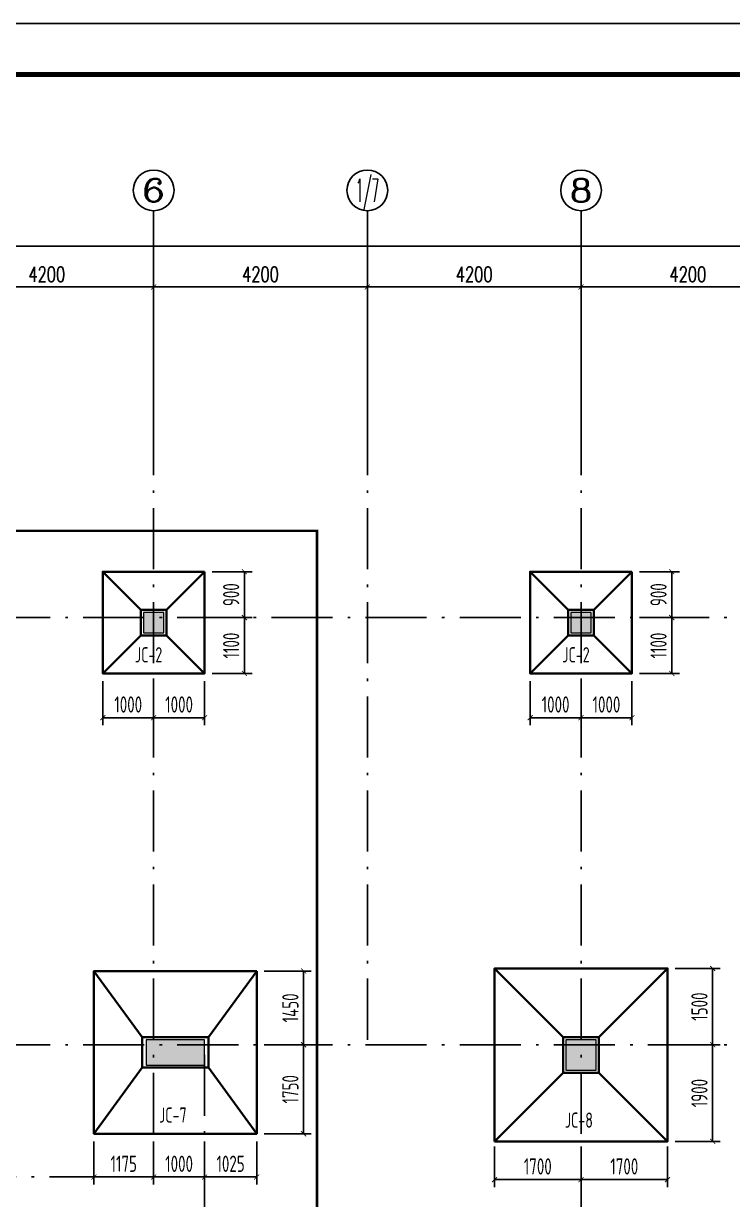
# Model space of a CAD drawing. Extents: x 169490 to 7584583, y -2399407 to 1374371.
# Drawn here: x 1433522 to 1447456, y 832069 to 855191 of the extents above; entities that cross this region are included whole.
import ezdxf
from ezdxf.enums import TextEntityAlignment as Align

# ---------------------------------------------------------------- set-up
doc = ezdxf.new("R2010")
doc.units = 0
doc.header["$LTSCALE"] = 100
doc.linetypes.add('D3轴线点划线', pattern=[18.5, 12, -3, 0.5, -3])
doc.linetypes.add('HIDDEN', pattern=[0.375, 0.25, -0.125])
doc.layers.get('0').update_dxf_attribs({"linetype": 'CONTINUOUS'})
doc.layers.get('DEFPOINTS').update_dxf_attribs({"linetype": 'CONTINUOUS'})
for name, color, linetype in [('0P-标字', 7, 'CONTINUOUS'), ('AXIS', 3, 'CONTINUOUS'), ('AXIS_TEXT', 4, 'CONTINUOUS'), ('C-AXIS(轴号)', 3, 'CONTINUOUS'), ('C-AXIS-T(字)', 7, 'CONTINUOUS'), ('C-DOTE', 8, 'D3轴线点划线'), ('PUB_DIM', 3, 'CONTINUOUS'), ('S-COLU-HATCH', 251, 'CONTINUOUS'), ('S-SLAB-DIM', 92, 'CONTINUOUS'), ('图框', 140, 'CONTINUOUS')]:
    doc.layers.add(name, color=color, linetype=linetype)
for name, color, linetype, lineweight in [('S-COLU-LINE1', 6, 'CONTINUOUS', 18), ('独基', 110, 'CONTINUOUS', 35), ('砼柱', 2, 'CONTINUOUS', 35)]:
    doc.layers.add(name, color=color, linetype=linetype, lineweight=lineweight)
doc.styles.add('_TCH_AXIS', font='COMPLEX', dxfattribs={"bigfont": 'GBCBIG'})
doc.styles.add('_TCH_DIM_T3', font='SIMPLEX.shx', dxfattribs={"width": 0.705882, "bigfont": 'GBCBIG.shx'})
doc.styles.add('COMPLEX', font='COMPLEX')
doc.styles.add('TSSD_Dimension', font='Tssdeng.shx', dxfattribs={"width": 0.7, "bigfont": 'tssdchn.shx'})
doc.styles.add('X', font='tssdeng.shx', dxfattribs={"width": 0.7, "bigfont": 'hztxt.shx'})
doc.dimstyles.new('_TCH_ARCH&&100', dxfattribs={"dimtxt": 297.5, "dimasz": 100, "dimexe": 250, "dimexo": 300, "dimgap": 100, "dimtad": 1, "dimdec": 0, "dimzin": 0, "dimdsep": 46, "dimtxsty": '_TCH_DIM_T3', "dimblk": 'ARCHTICK', "dimcen": 0.09, "dimclrt": 7, "dimazin": 2, "dimtfac": 1, "dimtdec": 0, "dimtix": 1, "dimtmove": 2, "dimatfit": 3, "dimfxl": 1, "dimtolj": 1, "dimtzin": 0, "dimarcsym": 0})
doc.dimstyles.new('TSSD_100_100$0', dxfattribs={"dimtxt": 320, "dimasz": 100, "dimexe": 150, "dimexo": 150, "dimgap": 100, "dimtad": 1, "dimdec": 0, "dimzin": 0, "dimdsep": 46, "dimtxsty": 'TSSD_Dimension', "dimblk": 'ARCHTICK', "dimcen": 0, "dimclrt": 7, "dimadec": 1, "dimazin": 0, "dimtfac": 1, "dimtdec": 0, "dimtix": 1, "dimtmove": 2, "dimatfit": 3, "dimldrblk": '_TSDBK', "dimfxl": 1, "dimtolj": 1, "dimtzin": 0, "dimarcsym": 0})

# ---------------------------------------------------------------- blocks, each defined once
blk = doc.blocks.new('_ARCHTICK')
at = {"const_width": 0.15}
blk.add_lwpolyline([(-0.5, -0.5), (0.5, 0.5)], dxfattribs=at)
blk = doc.blocks.new('*D423')
at = {"layer": 'AXIS', "color": 0, "lineweight": -2, "transparency": 16777216}
for p, q in [((1398280, 847811), (1398280, 851061)), ((1453280, 847811), (1453280, 851061)), ((1398280, 850811), (1453280, 850811))]:
    blk.add_line(p, q, dxfattribs=at)
at = {"layer": 'DEFPOINTS', "color": 0, "transparency": 16777216}
for p in [(1453280, 850811), (1398280, 847511), (1453280, 847511)]:
    blk.add_point(p, dxfattribs=at)
at = {"layer": 'AXIS', "color": 0, "lineweight": -2, "transparency": 16777216, "xscale": 100, "yscale": 100, "zscale": 100, "rotation": 180}
blk.add_blockref('_ARCHTICK', (1398280, 850811), dxfattribs=at)
at = {"layer": 'AXIS', "color": 0, "lineweight": -2, "transparency": 16777216, "xscale": 100, "yscale": 100, "zscale": 100}
blk.add_blockref('_ARCHTICK', (1453280, 850811), dxfattribs=at)
at = {"layer": 'AXIS', "color": 7, "transparency": 16777216, "insert": (1425780, 851060), "char_height": 297.5, "attachment_point": 5, "style": '_TCH_DIM_T3'}
blk.add_mtext('\\A1;55000', dxfattribs=at)
blk = doc.blocks.new('*D426')
at = {"layer": 'AXIS', "color": 0, "lineweight": -2, "transparency": 16777216}
for p, q in [((1444480, 847811), (1444480, 850261)), ((1448680, 847811), (1448680, 850261)), ((1444480, 850011), (1448680, 850011))]:
    blk.add_line(p, q, dxfattribs=at)
at = {"layer": 'DEFPOINTS', "color": 0, "transparency": 16777216}
for p in [(1448680, 850011), (1444480, 847511), (1448680, 847511)]:
    blk.add_point(p, dxfattribs=at)
at = {"layer": 'AXIS', "color": 0, "lineweight": -2, "transparency": 16777216, "xscale": 100, "yscale": 100, "zscale": 100, "rotation": 180}
blk.add_blockref('_ARCHTICK', (1444480, 850011), dxfattribs=at)
at = {"layer": 'AXIS', "color": 0, "lineweight": -2, "transparency": 16777216, "xscale": 100, "yscale": 100, "zscale": 100}
blk.add_blockref('_ARCHTICK', (1448680, 850011), dxfattribs=at)
at = {"layer": 'AXIS', "color": 7, "transparency": 16777216, "insert": (1446580, 850260), "char_height": 297.5, "attachment_point": 5, "style": '_TCH_DIM_T3'}
blk.add_mtext('\\A1;4200', dxfattribs=at)
blk = doc.blocks.new('*D427')
at = {"layer": 'AXIS', "color": 0, "lineweight": -2, "transparency": 16777216}
for p, q in [((1440280, 847811), (1440280, 850261)), ((1444480, 847811), (1444480, 850261)), ((1440280, 850011), (1444480, 850011))]:
    blk.add_line(p, q, dxfattribs=at)
at = {"layer": 'DEFPOINTS', "color": 0, "transparency": 16777216}
for p in [(1444480, 850011), (1440280, 847511), (1444480, 847511)]:
    blk.add_point(p, dxfattribs=at)
at = {"layer": 'AXIS', "color": 0, "lineweight": -2, "transparency": 16777216, "xscale": 100, "yscale": 100, "zscale": 100, "rotation": 180}
blk.add_blockref('_ARCHTICK', (1440280, 850011), dxfattribs=at)
at = {"layer": 'AXIS', "color": 0, "lineweight": -2, "transparency": 16777216, "xscale": 100, "yscale": 100, "zscale": 100}
blk.add_blockref('_ARCHTICK', (1444480, 850011), dxfattribs=at)
at = {"layer": 'AXIS', "color": 7, "transparency": 16777216, "insert": (1442380, 850260), "char_height": 297.5, "attachment_point": 5, "style": '_TCH_DIM_T3'}
blk.add_mtext('\\A1;4200', dxfattribs=at)
blk = doc.blocks.new('*D428')
at = {"layer": 'AXIS', "color": 0, "lineweight": -2, "transparency": 16777216}
for p, q in [((1436080, 847811), (1436080, 850261)), ((1440280, 847811), (1440280, 850261)), ((1436080, 850011), (1440280, 850011))]:
    blk.add_line(p, q, dxfattribs=at)
at = {"layer": 'DEFPOINTS', "color": 0, "transparency": 16777216}
for p in [(1440280, 850011), (1436080, 847511), (1440280, 847511)]:
    blk.add_point(p, dxfattribs=at)
at = {"layer": 'AXIS', "color": 0, "lineweight": -2, "transparency": 16777216, "xscale": 100, "yscale": 100, "zscale": 100, "rotation": 180}
blk.add_blockref('_ARCHTICK', (1436080, 850011), dxfattribs=at)
at = {"layer": 'AXIS', "color": 0, "lineweight": -2, "transparency": 16777216, "xscale": 100, "yscale": 100, "zscale": 100}
blk.add_blockref('_ARCHTICK', (1440280, 850011), dxfattribs=at)
at = {"layer": 'AXIS', "color": 7, "transparency": 16777216, "insert": (1438180, 850260), "char_height": 297.5, "attachment_point": 5, "style": '_TCH_DIM_T3'}
blk.add_mtext('\\A1;4200', dxfattribs=at)
blk = doc.blocks.new('*D429')
at = {"layer": 'AXIS', "color": 0, "lineweight": -2, "transparency": 16777216}
for p, q in [((1431880, 847811), (1431880, 850261)), ((1436080, 847811), (1436080, 850261)), ((1431880, 850011), (1436080, 850011))]:
    blk.add_line(p, q, dxfattribs=at)
at = {"layer": 'DEFPOINTS', "color": 0, "transparency": 16777216}
for p in [(1436080, 850011), (1431880, 847511), (1436080, 847511)]:
    blk.add_point(p, dxfattribs=at)
at = {"layer": 'AXIS', "color": 0, "lineweight": -2, "transparency": 16777216, "xscale": 100, "yscale": 100, "zscale": 100, "rotation": 180}
blk.add_blockref('_ARCHTICK', (1431880, 850011), dxfattribs=at)
at = {"layer": 'AXIS', "color": 0, "lineweight": -2, "transparency": 16777216, "xscale": 100, "yscale": 100, "zscale": 100}
blk.add_blockref('_ARCHTICK', (1436080, 850011), dxfattribs=at)
at = {"layer": 'AXIS', "color": 7, "transparency": 16777216, "insert": (1433980, 850260), "char_height": 297.5, "attachment_point": 5, "style": '_TCH_DIM_T3'}
blk.add_mtext('\\A1;4200', dxfattribs=at)
blk = doc.blocks.new('_AXISO')
blk.add_circle((0, 0), 0.5)
at = {"layer": 'AXIS_TEXT', "style": 'COMPLEX', "width": 1.041667}
blk.add_attdef('A', text='', height=0.56, dxfattribs=at).set_placement((-0.25, -0.28), (0.25, -0.28), align=Align.FIT)
blk = doc.blocks.new('*D447')
at = {"layer": 'DEFPOINTS', "color": 0, "ltscale": 10, "transparency": 16777216}
for p in [(1444480, 842411), (1445480, 842411), (1444480, 841542)]:
    blk.add_point(p, dxfattribs=at)
at = {"layer": 'S-SLAB-DIM', "color": 0, "lineweight": -2, "ltscale": 10, "transparency": 16777216}
for p, q in [((1444480, 842261), (1444480, 841392)), ((1445480, 842261), (1445480, 841392)), ((1445480, 841542), (1444480, 841542))]:
    blk.add_line(p, q, dxfattribs=at)
at = {"layer": 'S-SLAB-DIM', "color": 0, "lineweight": -2, "ltscale": 10, "transparency": 16777216, "xscale": 100, "yscale": 100, "zscale": 100, "rotation": 180}
blk.add_blockref('_ARCHTICK', (1444480, 841542), dxfattribs=at)
at = {"layer": 'S-SLAB-DIM', "color": 0, "lineweight": -2, "ltscale": 10, "transparency": 16777216, "xscale": 100, "yscale": 100, "zscale": 100}
blk.add_blockref('_ARCHTICK', (1445480, 841542), dxfattribs=at)
at = {"layer": 'S-SLAB-DIM', "color": 7, "ltscale": 10, "transparency": 16777216, "insert": (1444980, 841802), "char_height": 320, "attachment_point": 5, "style": 'TSSD_Dimension'}
blk.add_mtext('\\A1;1000', dxfattribs=at)
blk = doc.blocks.new('_TSDBK')
blk.add_line((-1, 0), (0, 0))
at = {"const_width": 0.5}
blk.add_lwpolyline([(-0.7, -0.7), (0.7, 0.7)], dxfattribs=at)
blk = doc.blocks.new('*D448')
at = {"layer": 'DEFPOINTS', "color": 0, "ltscale": 10, "transparency": 16777216}
for p in [(1445480, 843511), (1446263, 843511), (1445480, 842411)]:
    blk.add_point(p, dxfattribs=at)
at = {"layer": 'S-SLAB-DIM', "color": 0, "lineweight": -2, "ltscale": 10, "transparency": 16777216}
for p, q in [((1445630, 843511), (1446413, 843511)), ((1446263, 842411), (1446263, 843511)), ((1445630, 842411), (1446413, 842411))]:
    blk.add_line(p, q, dxfattribs=at)
at = {"layer": 'S-SLAB-DIM', "color": 0, "lineweight": -2, "ltscale": 10, "transparency": 16777216, "xscale": 100, "yscale": 100, "zscale": 100}
for p, rotation in [((1446263, 843511), 90), ((1446263, 842411), 270)]:
    blk.add_blockref('_ARCHTICK', p, dxfattribs=dict(at, rotation=rotation))
at = {"layer": 'S-SLAB-DIM', "color": 7, "ltscale": 10, "transparency": 16777216, "insert": (1446003, 842961), "char_height": 320, "attachment_point": 5, "rotation": 90, "style": 'TSSD_Dimension'}
blk.add_mtext('\\A1;1100', dxfattribs=at)
blk = doc.blocks.new('*D449')
at = {"layer": 'DEFPOINTS', "color": 0, "ltscale": 10, "transparency": 16777216}
for p in [(1443480, 842411), (1444480, 842411), (1443480, 841542)]:
    blk.add_point(p, dxfattribs=at)
at = {"layer": 'S-SLAB-DIM', "color": 0, "lineweight": -2, "ltscale": 10, "transparency": 16777216}
for p, q in [((1443480, 842261), (1443480, 841392)), ((1444480, 842261), (1444480, 841392)), ((1444480, 841542), (1443480, 841542))]:
    blk.add_line(p, q, dxfattribs=at)
at = {"layer": 'S-SLAB-DIM', "color": 0, "lineweight": -2, "ltscale": 10, "transparency": 16777216, "xscale": 100, "yscale": 100, "zscale": 100, "rotation": 180}
blk.add_blockref('_ARCHTICK', (1443480, 841542), dxfattribs=at)
at = {"layer": 'S-SLAB-DIM', "color": 0, "lineweight": -2, "ltscale": 10, "transparency": 16777216, "xscale": 100, "yscale": 100, "zscale": 100}
blk.add_blockref('_ARCHTICK', (1444480, 841542), dxfattribs=at)
at = {"layer": 'S-SLAB-DIM', "color": 7, "ltscale": 10, "transparency": 16777216, "insert": (1443980, 841802), "char_height": 320, "attachment_point": 5, "style": 'TSSD_Dimension'}
blk.add_mtext('\\A1;1000', dxfattribs=at)
blk = doc.blocks.new('*D450')
at = {"layer": 'DEFPOINTS', "color": 0, "ltscale": 10, "transparency": 16777216}
for p in [(1445480, 844411), (1446263, 844411), (1445480, 843511)]:
    blk.add_point(p, dxfattribs=at)
at = {"layer": 'S-SLAB-DIM', "color": 0, "lineweight": -2, "ltscale": 10, "transparency": 16777216}
for p, q in [((1445630, 844411), (1446413, 844411)), ((1446263, 843511), (1446263, 844411)), ((1445630, 843511), (1446413, 843511))]:
    blk.add_line(p, q, dxfattribs=at)
at = {"layer": 'S-SLAB-DIM', "color": 0, "lineweight": -2, "ltscale": 10, "transparency": 16777216, "xscale": 100, "yscale": 100, "zscale": 100}
for p, rotation in [((1446263, 844411), 90), ((1446263, 843511), 270)]:
    blk.add_blockref('_ARCHTICK', p, dxfattribs=dict(at, rotation=rotation))
at = {"layer": 'S-SLAB-DIM', "color": 7, "ltscale": 10, "transparency": 16777216, "insert": (1446003, 843961), "char_height": 320, "attachment_point": 5, "rotation": 90, "style": 'TSSD_Dimension'}
blk.add_mtext('\\A1;900', dxfattribs=at)
blk = doc.blocks.new('*D453')
at = {"layer": 'DEFPOINTS', "color": 0, "ltscale": 10, "transparency": 16777216}
for p in [(1436080, 842411), (1437080, 842411), (1436080, 841542)]:
    blk.add_point(p, dxfattribs=at)
at = {"layer": 'S-SLAB-DIM', "color": 0, "lineweight": -2, "ltscale": 10, "transparency": 16777216}
for p, q in [((1436080, 842261), (1436080, 841392)), ((1437080, 842261), (1437080, 841392)), ((1437080, 841542), (1436080, 841542))]:
    blk.add_line(p, q, dxfattribs=at)
at = {"layer": 'S-SLAB-DIM', "color": 0, "lineweight": -2, "ltscale": 10, "transparency": 16777216, "xscale": 100, "yscale": 100, "zscale": 100, "rotation": 180}
blk.add_blockref('_ARCHTICK', (1436080, 841542), dxfattribs=at)
at = {"layer": 'S-SLAB-DIM', "color": 0, "lineweight": -2, "ltscale": 10, "transparency": 16777216, "xscale": 100, "yscale": 100, "zscale": 100}
blk.add_blockref('_ARCHTICK', (1437080, 841542), dxfattribs=at)
at = {"layer": 'S-SLAB-DIM', "color": 7, "ltscale": 10, "transparency": 16777216, "insert": (1436580, 841802), "char_height": 320, "attachment_point": 5, "style": 'TSSD_Dimension'}
blk.add_mtext('\\A1;1000', dxfattribs=at)
blk = doc.blocks.new('*D454')
at = {"layer": 'DEFPOINTS', "color": 0, "ltscale": 10, "transparency": 16777216}
for p in [(1437080, 843511), (1437863, 843511), (1437080, 842411)]:
    blk.add_point(p, dxfattribs=at)
at = {"layer": 'S-SLAB-DIM', "color": 0, "lineweight": -2, "ltscale": 10, "transparency": 16777216}
for p, q in [((1437230, 843511), (1438013, 843511)), ((1437863, 842411), (1437863, 843511)), ((1437230, 842411), (1438013, 842411))]:
    blk.add_line(p, q, dxfattribs=at)
at = {"layer": 'S-SLAB-DIM', "color": 0, "lineweight": -2, "ltscale": 10, "transparency": 16777216, "xscale": 100, "yscale": 100, "zscale": 100}
for p, rotation in [((1437863, 843511), 90), ((1437863, 842411), 270)]:
    blk.add_blockref('_ARCHTICK', p, dxfattribs=dict(at, rotation=rotation))
at = {"layer": 'S-SLAB-DIM', "color": 7, "ltscale": 10, "transparency": 16777216, "insert": (1437603, 842961), "char_height": 320, "attachment_point": 5, "rotation": 90, "style": 'TSSD_Dimension'}
blk.add_mtext('\\A1;1100', dxfattribs=at)
blk = doc.blocks.new('*D455')
at = {"layer": 'DEFPOINTS', "color": 0, "ltscale": 10, "transparency": 16777216}
for p in [(1435080, 842411), (1436080, 842411), (1435080, 841542)]:
    blk.add_point(p, dxfattribs=at)
at = {"layer": 'S-SLAB-DIM', "color": 0, "lineweight": -2, "ltscale": 10, "transparency": 16777216}
for p, q in [((1435080, 842261), (1435080, 841392)), ((1436080, 842261), (1436080, 841392)), ((1436080, 841542), (1435080, 841542))]:
    blk.add_line(p, q, dxfattribs=at)
at = {"layer": 'S-SLAB-DIM', "color": 0, "lineweight": -2, "ltscale": 10, "transparency": 16777216, "xscale": 100, "yscale": 100, "zscale": 100, "rotation": 180}
blk.add_blockref('_ARCHTICK', (1435080, 841542), dxfattribs=at)
at = {"layer": 'S-SLAB-DIM', "color": 0, "lineweight": -2, "ltscale": 10, "transparency": 16777216, "xscale": 100, "yscale": 100, "zscale": 100}
blk.add_blockref('_ARCHTICK', (1436080, 841542), dxfattribs=at)
at = {"layer": 'S-SLAB-DIM', "color": 7, "ltscale": 10, "transparency": 16777216, "insert": (1435580, 841802), "char_height": 320, "attachment_point": 5, "style": 'TSSD_Dimension'}
blk.add_mtext('\\A1;1000', dxfattribs=at)
blk = doc.blocks.new('*D456')
at = {"layer": 'DEFPOINTS', "color": 0, "ltscale": 10, "transparency": 16777216}
for p in [(1437080, 844411), (1437863, 844411), (1437080, 843511)]:
    blk.add_point(p, dxfattribs=at)
at = {"layer": 'S-SLAB-DIM', "color": 0, "lineweight": -2, "ltscale": 10, "transparency": 16777216}
for p, q in [((1437230, 844411), (1438013, 844411)), ((1437863, 843511), (1437863, 844411)), ((1437230, 843511), (1438013, 843511))]:
    blk.add_line(p, q, dxfattribs=at)
at = {"layer": 'S-SLAB-DIM', "color": 0, "lineweight": -2, "ltscale": 10, "transparency": 16777216, "xscale": 100, "yscale": 100, "zscale": 100}
for p, rotation in [((1437863, 844411), 90), ((1437863, 843511), 270)]:
    blk.add_blockref('_ARCHTICK', p, dxfattribs=dict(at, rotation=rotation))
at = {"layer": 'S-SLAB-DIM', "color": 7, "ltscale": 10, "transparency": 16777216, "insert": (1437603, 843961), "char_height": 320, "attachment_point": 5, "rotation": 90, "style": 'TSSD_Dimension'}
blk.add_mtext('\\A1;900', dxfattribs=at)
blk = doc.blocks.new('*D515')
at = {"layer": 'DEFPOINTS', "color": 0, "ltscale": 10, "transparency": 16777216}
for p in [(1444480, 833261), (1446180, 833261), (1444480, 832459)]:
    blk.add_point(p, dxfattribs=at)
at = {"layer": 'S-SLAB-DIM', "color": 0, "lineweight": -2, "ltscale": 10, "transparency": 16777216}
for p, q in [((1444480, 833111), (1444480, 832309)), ((1446180, 833111), (1446180, 832309)), ((1446180, 832459), (1444480, 832459))]:
    blk.add_line(p, q, dxfattribs=at)
at = {"layer": 'S-SLAB-DIM', "color": 0, "lineweight": -2, "ltscale": 10, "transparency": 16777216, "xscale": 100, "yscale": 100, "zscale": 100, "rotation": 180}
blk.add_blockref('_ARCHTICK', (1444480, 832459), dxfattribs=at)
at = {"layer": 'S-SLAB-DIM', "color": 0, "lineweight": -2, "ltscale": 10, "transparency": 16777216, "xscale": 100, "yscale": 100, "zscale": 100}
blk.add_blockref('_ARCHTICK', (1446180, 832459), dxfattribs=at)
at = {"layer": 'S-SLAB-DIM', "color": 7, "ltscale": 10, "transparency": 16777216, "insert": (1445330, 832719), "char_height": 320, "attachment_point": 5, "style": 'TSSD_Dimension'}
blk.add_mtext('\\A1;1700', dxfattribs=at)
blk = doc.blocks.new('*D516')
at = {"layer": 'DEFPOINTS', "color": 0, "ltscale": 10, "transparency": 16777216}
for p in [(1446180, 835111), (1447067, 835111), (1446180, 833211)]:
    blk.add_point(p, dxfattribs=at)
at = {"layer": 'S-SLAB-DIM', "color": 0, "lineweight": -2, "ltscale": 10, "transparency": 16777216}
for p, q in [((1446330, 835111), (1447217, 835111)), ((1447067, 833211), (1447067, 835111)), ((1446330, 833211), (1447217, 833211))]:
    blk.add_line(p, q, dxfattribs=at)
at = {"layer": 'S-SLAB-DIM', "color": 0, "lineweight": -2, "ltscale": 10, "transparency": 16777216, "xscale": 100, "yscale": 100, "zscale": 100}
for p, rotation in [((1447067, 835111), 90), ((1447067, 833211), 270)]:
    blk.add_blockref('_ARCHTICK', p, dxfattribs=dict(at, rotation=rotation))
at = {"layer": 'S-SLAB-DIM', "color": 7, "ltscale": 10, "transparency": 16777216, "insert": (1446807, 834161), "char_height": 320, "attachment_point": 5, "rotation": 90, "style": 'TSSD_Dimension'}
blk.add_mtext('\\A1;1900', dxfattribs=at)
blk = doc.blocks.new('*D517')
at = {"layer": 'DEFPOINTS', "color": 0, "ltscale": 10, "transparency": 16777216}
for p in [(1442780, 833261), (1444480, 833261), (1442780, 832459)]:
    blk.add_point(p, dxfattribs=at)
at = {"layer": 'S-SLAB-DIM', "color": 0, "lineweight": -2, "ltscale": 10, "transparency": 16777216}
for p, q in [((1442780, 833111), (1442780, 832309)), ((1444480, 833111), (1444480, 832309)), ((1444480, 832459), (1442780, 832459))]:
    blk.add_line(p, q, dxfattribs=at)
at = {"layer": 'S-SLAB-DIM', "color": 0, "lineweight": -2, "ltscale": 10, "transparency": 16777216, "xscale": 100, "yscale": 100, "zscale": 100, "rotation": 180}
blk.add_blockref('_ARCHTICK', (1442780, 832459), dxfattribs=at)
at = {"layer": 'S-SLAB-DIM', "color": 0, "lineweight": -2, "ltscale": 10, "transparency": 16777216, "xscale": 100, "yscale": 100, "zscale": 100}
blk.add_blockref('_ARCHTICK', (1444480, 832459), dxfattribs=at)
at = {"layer": 'S-SLAB-DIM', "color": 7, "ltscale": 10, "transparency": 16777216, "insert": (1443630, 832719), "char_height": 320, "attachment_point": 5, "style": 'TSSD_Dimension'}
blk.add_mtext('\\A1;1700', dxfattribs=at)
blk = doc.blocks.new('*D519')
at = {"layer": 'DEFPOINTS', "color": 0, "ltscale": 10, "transparency": 16777216}
for p in [(1437080, 833361), (1438105, 833361), (1437080, 832511)]:
    blk.add_point(p, dxfattribs=at)
at = {"layer": 'S-SLAB-DIM', "color": 0, "lineweight": -2, "ltscale": 10, "transparency": 16777216}
for p, q in [((1437080, 833211), (1437080, 832361)), ((1438105, 833211), (1438105, 832361)), ((1438105, 832511), (1437080, 832511))]:
    blk.add_line(p, q, dxfattribs=at)
at = {"layer": 'S-SLAB-DIM', "color": 0, "lineweight": -2, "ltscale": 10, "transparency": 16777216, "xscale": 100, "yscale": 100, "zscale": 100, "rotation": 180}
blk.add_blockref('_ARCHTICK', (1437080, 832511), dxfattribs=at)
at = {"layer": 'S-SLAB-DIM', "color": 0, "lineweight": -2, "ltscale": 10, "transparency": 16777216, "xscale": 100, "yscale": 100, "zscale": 100}
blk.add_blockref('_ARCHTICK', (1438105, 832511), dxfattribs=at)
at = {"layer": 'S-SLAB-DIM', "color": 7, "ltscale": 10, "transparency": 16777216, "insert": (1437592, 832771), "char_height": 320, "attachment_point": 5, "style": 'TSSD_Dimension'}
blk.add_mtext('\\A1;1025', dxfattribs=at)
blk = doc.blocks.new('*D520')
at = {"layer": 'DEFPOINTS', "color": 0, "ltscale": 10, "transparency": 16777216}
for p in [(1438105, 835111), (1439027, 835111), (1438105, 833361)]:
    blk.add_point(p, dxfattribs=at)
at = {"layer": 'S-SLAB-DIM', "color": 0, "lineweight": -2, "ltscale": 10, "transparency": 16777216}
for p, q in [((1438255, 835111), (1439177, 835111)), ((1439027, 833361), (1439027, 835111)), ((1438255, 833361), (1439177, 833361))]:
    blk.add_line(p, q, dxfattribs=at)
at = {"layer": 'S-SLAB-DIM', "color": 0, "lineweight": -2, "ltscale": 10, "transparency": 16777216, "xscale": 100, "yscale": 100, "zscale": 100}
for p, rotation in [((1439027, 835111), 90), ((1439027, 833361), 270)]:
    blk.add_blockref('_ARCHTICK', p, dxfattribs=dict(at, rotation=rotation))
at = {"layer": 'S-SLAB-DIM', "color": 7, "ltscale": 10, "transparency": 16777216, "insert": (1438767, 834236), "char_height": 320, "attachment_point": 5, "rotation": 90, "style": 'TSSD_Dimension'}
blk.add_mtext('\\A1;1750', dxfattribs=at)
blk = doc.blocks.new('*D521')
at = {"layer": 'DEFPOINTS', "color": 0, "ltscale": 10, "transparency": 16777216}
for p in [(1436080, 833361), (1437080, 833361), (1436080, 832511)]:
    blk.add_point(p, dxfattribs=at)
at = {"layer": 'S-SLAB-DIM', "color": 0, "lineweight": -2, "ltscale": 10, "transparency": 16777216}
for p, q in [((1436080, 833211), (1436080, 832361)), ((1437080, 833211), (1437080, 832361)), ((1437080, 832511), (1436080, 832511))]:
    blk.add_line(p, q, dxfattribs=at)
at = {"layer": 'S-SLAB-DIM', "color": 0, "lineweight": -2, "ltscale": 10, "transparency": 16777216, "xscale": 100, "yscale": 100, "zscale": 100, "rotation": 180}
blk.add_blockref('_ARCHTICK', (1436080, 832511), dxfattribs=at)
at = {"layer": 'S-SLAB-DIM', "color": 0, "lineweight": -2, "ltscale": 10, "transparency": 16777216, "xscale": 100, "yscale": 100, "zscale": 100}
blk.add_blockref('_ARCHTICK', (1437080, 832511), dxfattribs=at)
at = {"layer": 'S-SLAB-DIM', "color": 7, "ltscale": 10, "transparency": 16777216, "insert": (1436580, 832771), "char_height": 320, "attachment_point": 5, "style": 'TSSD_Dimension'}
blk.add_mtext('\\A1;1000', dxfattribs=at)
blk = doc.blocks.new('*D522')
at = {"layer": 'DEFPOINTS', "color": 0, "ltscale": 10, "transparency": 16777216}
for p in [(1434905, 833361), (1436080, 833361), (1434905, 832511)]:
    blk.add_point(p, dxfattribs=at)
at = {"layer": 'S-SLAB-DIM', "color": 0, "lineweight": -2, "ltscale": 10, "transparency": 16777216}
for p, q in [((1434905, 833211), (1434905, 832361)), ((1436080, 833211), (1436080, 832361)), ((1436080, 832511), (1434905, 832511))]:
    blk.add_line(p, q, dxfattribs=at)
at = {"layer": 'S-SLAB-DIM', "color": 0, "lineweight": -2, "ltscale": 10, "transparency": 16777216, "xscale": 100, "yscale": 100, "zscale": 100, "rotation": 180}
blk.add_blockref('_ARCHTICK', (1434905, 832511), dxfattribs=at)
at = {"layer": 'S-SLAB-DIM', "color": 0, "lineweight": -2, "ltscale": 10, "transparency": 16777216, "xscale": 100, "yscale": 100, "zscale": 100}
blk.add_blockref('_ARCHTICK', (1436080, 832511), dxfattribs=at)
at = {"layer": 'S-SLAB-DIM', "color": 7, "ltscale": 10, "transparency": 16777216, "insert": (1435492, 832771), "char_height": 320, "attachment_point": 5, "style": 'TSSD_Dimension'}
blk.add_mtext('\\A1;1175', dxfattribs=at)
blk = doc.blocks.new('*D535')
at = {"layer": 'DEFPOINTS', "color": 0, "ltscale": 10, "transparency": 16777216}
for p in [(1438105, 836561), (1439027, 836561), (1438105, 835111)]:
    blk.add_point(p, dxfattribs=at)
at = {"layer": 'S-SLAB-DIM', "color": 0, "lineweight": -2, "ltscale": 10, "transparency": 16777216}
for p, q in [((1438255, 836561), (1439177, 836561)), ((1439027, 835111), (1439027, 836561)), ((1438255, 835111), (1439177, 835111))]:
    blk.add_line(p, q, dxfattribs=at)
at = {"layer": 'S-SLAB-DIM', "color": 0, "lineweight": -2, "ltscale": 10, "transparency": 16777216, "xscale": 100, "yscale": 100, "zscale": 100}
for p, rotation in [((1439027, 836561), 90), ((1439027, 835111), 270)]:
    blk.add_blockref('_ARCHTICK', p, dxfattribs=dict(at, rotation=rotation))
at = {"layer": 'S-SLAB-DIM', "color": 7, "ltscale": 10, "transparency": 16777216, "insert": (1438767, 835836), "char_height": 320, "attachment_point": 5, "rotation": 90, "style": 'TSSD_Dimension'}
blk.add_mtext('\\A1;1450', dxfattribs=at)
blk = doc.blocks.new('*D9230')
at = {"layer": 'DEFPOINTS', "color": 0, "ltscale": 10, "transparency": 16777216}
for p in [(1446180, 836611), (1447067, 836611), (1446180, 835111)]:
    blk.add_point(p, dxfattribs=at)
at = {"layer": 'S-SLAB-DIM', "color": 0, "lineweight": -2, "ltscale": 10, "transparency": 16777216}
for p, q in [((1446330, 836611), (1447217, 836611)), ((1447067, 835111), (1447067, 836611)), ((1446330, 835111), (1447217, 835111))]:
    blk.add_line(p, q, dxfattribs=at)
at = {"layer": 'S-SLAB-DIM', "color": 0, "lineweight": -2, "ltscale": 10, "transparency": 16777216, "xscale": 100, "yscale": 100, "zscale": 100}
for p, rotation in [((1447067, 836611), 90), ((1447067, 835111), 270)]:
    blk.add_blockref('_ARCHTICK', p, dxfattribs=dict(at, rotation=rotation))
at = {"layer": 'S-SLAB-DIM', "color": 7, "ltscale": 10, "transparency": 16777216, "insert": (1446807, 835861), "char_height": 320, "attachment_point": 5, "rotation": 90, "style": 'TSSD_Dimension'}
blk.add_mtext('\\A1;1500', dxfattribs=at)

msp = doc.modelspace()

# ---------------------------------------------------------------- hatches: boundary and pattern name
at = {"layer": 'S-COLU-HATCH', "ltscale": 10}
h = msp.add_hatch(color=256, dxfattribs=at)
h.dxf.hatch_style = 1
h.paths.add_polyline_path([(1436279.8, 843611.1), (1435879.8, 843611.1), (1435879.8, 843211.1), (1436279.8, 843211.1)])
h = msp.add_hatch(color=256, dxfattribs=at)
h.dxf.hatch_style = 1
h.paths.add_polyline_path([(1444679.8, 843611.1), (1444279.8, 843611.1), (1444279.8, 843211.1), (1444679.8, 843211.1)])
h = msp.add_hatch(color=256, dxfattribs=at)
h.dxf.hatch_style = 1
h.paths.add_polyline_path([(1437079.8, 835211.1), (1435929.8, 835211.1), (1435929.8, 834711.1), (1437079.8, 834711.1)])
h = msp.add_hatch(color=256, dxfattribs=at)
h.dxf.hatch_style = 1
h.paths.add_polyline_path([(1444779.8, 835211.1), (1444179.8, 835211.1), (1444179.8, 834611.1), (1444779.8, 834611.1)])

# ---------------------------------------------------------------- linework, layer by layer
at = {"layer": 'C-AXIS(轴号)'}
for p, q in [((1436079.8, 847511.1), (1436079.8, 851511.1)), ((1440279.8, 847511.1), (1440279.8, 851511.1)), ((1444479.8, 847511.1), (1444479.8, 851511.1))]:
    msp.add_line(p, q, dxfattribs=at)
at = {"layer": 'C-DOTE'}
for p, q in [((1436079.8, 847511.1), (1436079.8, 832511.1)), ((1440279.8, 847511.1), (1440279.8, 835111.1)), ((1444479.8, 847511.1), (1444479.8, 821311.1)), ((1444479.8, 847511.1), (1444479.8, 832511.1)), ((1454395.1, 843511.1), (1395979.8, 843511.1)), ((1454395.1, 835111.1), (1395979.8, 835111.1)), ((1437079.8, 834911.1), (1437079.8, 821311.1)), ((1437079.8, 832511.1), (1427679.8, 832511.1))]:
    msp.add_line(p, q, dxfattribs=at)
at = {"layer": 'PUB_DIM', "color": 1, "linetype": 'HIDDEN', "ltscale": 20, "const_width": 50}
msp.add_lwpolyline([(1416365.6, 841735.9), (1416365.6, 824750.7), (1439290.9, 824750.7), (1439290.9, 845215.2), (1416365.6, 845215.2), (1416365.6, 841735.9)], close=True, dxfattribs=at)
at = {"layer": 'S-COLU-LINE1'}
for points in [[(1436279.8, 843611.1), (1435879.8, 843611.1), (1435879.8, 843211.1), (1436279.8, 843211.1)], [(1444679.8, 843611.1), (1444279.8, 843611.1), (1444279.8, 843211.1), (1444679.8, 843211.1)], [(1437079.8, 835211.1), (1435929.8, 835211.1), (1435929.8, 834711.1), (1437079.8, 834711.1)], [(1444779.8, 835211.1), (1444179.8, 835211.1), (1444179.8, 834611.1), (1444779.8, 834611.1)]]:
    msp.add_lwpolyline(points, close=True, dxfattribs=at)
at = {"layer": '图框'}
msp.add_lwpolyline([(1385935.3, 795791.4), (1470035.3, 795791.4), (1470035.3, 855191.4), (1385935.3, 855191.4)], close=True, dxfattribs=at)
at = {"layer": '图框', "const_width": 100}
msp.add_lwpolyline([(1388435.3, 796791.4), (1469035.3, 796791.4), (1469035.3, 854191.4), (1388435.3, 854191.4)], close=True, dxfattribs=at)
at = {"layer": '独基', "color": 32}
for p, q in [((1435829.8, 843661.1), (1435079.8, 844411.1)), ((1436329.8, 843661.1), (1437079.8, 844411.1)), ((1444229.8, 843661.1), (1443479.8, 844411.1)), ((1444729.8, 843661.1), (1445479.8, 844411.1)), ((1435829.8, 843161.1), (1435079.8, 842411.1)), ((1436329.8, 843161.1), (1437079.8, 842411.1)), ((1444229.8, 843161.1), (1443479.8, 842411.1)), ((1444729.8, 843161.1), (1445479.8, 842411.1)), ((1444129.8, 835261.1), (1442779.8, 836611.1)), ((1444829.8, 835261.1), (1446179.8, 836611.1)), ((1435854.8, 835261.1), (1434904.8, 836561.1)), ((1437154.8, 835261.1), (1438104.8, 836561.1)), ((1435854.8, 834661.1), (1434904.8, 833361.1)), ((1437154.8, 834661.1), (1438104.8, 833361.1)), ((1444129.8, 834561.1), (1442779.8, 833211.1)), ((1444829.8, 834561.1), (1446179.8, 833211.1))]:
    msp.add_line(p, q, dxfattribs=at)
for points in [[(1437079.8, 844411.1), (1435079.8, 844411.1), (1435079.8, 842411.1), (1437079.8, 842411.1)], [(1445479.8, 844411.1), (1443479.8, 844411.1), (1443479.8, 842411.1), (1445479.8, 842411.1)], [(1436329.8, 843661.1), (1435829.8, 843661.1), (1435829.8, 843161.1), (1436329.8, 843161.1)], [(1444729.8, 843661.1), (1444229.8, 843661.1), (1444229.8, 843161.1), (1444729.8, 843161.1)], [(1442779.8, 833211.1), (1442779.8, 836611.1), (1446179.8, 836611.1), (1446179.8, 833211.1)], [(1438104.8, 836561.1), (1434904.8, 836561.1), (1434904.8, 833361.1), (1438104.8, 833361.1)], [(1437154.8, 835261.1), (1435854.8, 835261.1), (1435854.8, 834661.1), (1437154.8, 834661.1)], [(1444829.8, 835261.1), (1444129.8, 835261.1), (1444129.8, 834561.1), (1444829.8, 834561.1)]]:
    msp.add_lwpolyline(points, close=True, dxfattribs=at)
at = {"layer": '砼柱', "ltscale": 10}
msp.add_lwpolyline([(1388435.3, 854191.4), (1462040.2, 854191.4), (1462040.2, 796791.4), (1388435.3, 796791.4)], close=True, dxfattribs=at)

# ---------------------------------------------------------------- block references
at = {"layer": 'C-AXIS(轴号)'}
ref = msp.add_blockref('_AXISO', (1436079.8, 851911.1), dxfattribs=dict(at, xscale=800, yscale=800, zscale=800))
ref.add_attrib('A', '6', dxfattribs={"layer": 'C-AXIS-T(字)', "height": 452.5, "style": '_TCH_AXIS', "width": 1.5}).set_placement((1435853.5, 851684.8), (1436306.1, 851684.8), align=Align.FIT)
ref = msp.add_blockref('_AXISO', (1440279.8, 851911.1), dxfattribs=dict(at, xscale=800, yscale=800, zscale=800))
ref.add_attrib('A', '1/7', dxfattribs={"layer": 'C-AXIS-T(字)', "height": 452.55, "style": '_TCH_AXIS', "width": 0.411765}).set_placement((1440053.5, 851684.8), (1440506.1, 851684.8), align=Align.FIT)
ref = msp.add_blockref('_AXISO', (1444479.8, 851911.1), dxfattribs=dict(at, xscale=800, yscale=800, zscale=800))
ref.add_attrib('A', '8', dxfattribs={"layer": 'C-AXIS-T(字)', "height": 452.5, "style": '_TCH_AXIS', "width": 1.5}).set_placement((1444253.5, 851684.8), (1444706.1, 851684.8), align=Align.FIT)

# ---------------------------------------------------------------- texts
at = {"layer": '0P-标字', "color": 80, "linetype": 'Continuous', "style": 'X', "width": 0.7}
for s, p in [('JC-2', (1435711.5, 842539.3, 3000)), ('JC-2', (1444111.5, 842539.3, 3000)), ('JC-7', (1436186.5, 833489.3, 3000)), ('JC-8', (1444161.5, 833389.3, 3000))]:
    msp.add_text(s, height=300, dxfattribs=at).set_placement(p, align=Align.BOTTOM_LEFT)

# ---------------------------------------------------------------- dimensions: what is measured, and where the dimension line sits
at = {"layer": 'AXIS'}
for p1, p2, distance, picture, middle in [((1398279.8, 847511.1), (1453279.8, 847511.1), 3300, '*D423', (1425779.8, 851059.9)), ((1431879.8, 847511.1), (1436079.8, 847511.1), 2500, '*D429', (1433979.8, 850259.9)), ((1436079.8, 847511.1), (1440279.8, 847511.1), 2500, '*D428', (1438179.8, 850259.9)), ((1440279.8, 847511.1), (1444479.8, 847511.1), 2500, '*D427', (1442379.8, 850259.9)), ((1444479.8, 847511.1), (1448679.8, 847511.1), 2500, '*D426', (1446579.8, 850259.9))]:
    dim = msp.add_aligned_dim(p1=p1, p2=p2, distance=distance, dimstyle='_TCH_ARCH&&100', dxfattribs=at)
    dim.commit()
    dim.dimension.update_dxf_attribs({"geometry": picture, "text_midpoint": middle})
at = {"layer": 'S-SLAB-DIM', "ltscale": 10}
for base, p1, p2, picture, middle in [((1437863.4, 844411.1), (1437079.8, 843511.1), (1437079.8, 844411.1), '*D456', (1437603.4, 843961.1)), ((1446263.4, 844411.1), (1445479.8, 843511.1), (1445479.8, 844411.1), '*D450', (1446003.4, 843961.1)), ((1437863.4, 843511.1), (1437079.8, 842411.1), (1437079.8, 843511.1), '*D454', (1437603.4, 842961.1)), ((1446263.4, 843511.1), (1445479.8, 842411.1), (1445479.8, 843511.1), '*D448', (1446003.4, 842961.1)), ((1439026.7, 836561.1), (1438104.8, 835111.1), (1438104.8, 836561.1), '*D535', (1438766.7, 835836.1)), ((1447066.6, 836611.1), (1446179.8, 835111.1), (1446179.8, 836611.1), '*D9230', (1446806.6, 835861.1)), ((1439026.7, 835111.1), (1438104.8, 833361.1), (1438104.8, 835111.1), '*D520', (1438766.7, 834236.1)), ((1447066.6, 835111.1), (1446179.8, 833211.1), (1446179.8, 835111.1), '*D516', (1446806.6, 834161.1))]:
    dim = msp.add_linear_dim(base=base, p1=p1, p2=p2, angle=90, dimstyle='TSSD_100_100$0', dxfattribs=at)
    dim.commit()
    dim.dimension.update_dxf_attribs({"geometry": picture, "text_midpoint": middle})
for base, p1, p2, picture, middle in [((1435079.8, 841542), (1436079.8, 842411.1), (1435079.8, 842411.1), '*D455', (1435579.8, 841802)), ((1436079.8, 841542), (1437079.8, 842411.1), (1436079.8, 842411.1), '*D453', (1436579.8, 841802)), ((1443479.8, 841542), (1444479.8, 842411.1), (1443479.8, 842411.1), '*D449', (1443979.8, 841802)), ((1444479.8, 841542), (1445479.8, 842411.1), (1444479.8, 842411.1), '*D447', (1444979.8, 841802)), ((1434904.8, 832511.1), (1436079.8, 833361.1), (1434904.8, 833361.1), '*D522', (1435492.3, 832771.1)), ((1436079.8, 832511.1), (1437079.8, 833361.1), (1436079.8, 833361.1), '*D521', (1436579.8, 832771.1)), ((1437079.8, 832511.1), (1438104.8, 833361.1), (1437079.8, 833361.1), '*D519', (1437592.3, 832771.1)), ((1442779.8, 832458.9), (1444479.8, 833261.1), (1442779.8, 833261.1), '*D517', (1443629.8, 832718.9)), ((1444479.8, 832458.9), (1446179.8, 833261.1), (1444479.8, 833261.1), '*D515', (1445329.8, 832718.9))]:
    dim = msp.add_linear_dim(base=base, p1=p1, p2=p2, dimstyle='TSSD_100_100$0', dxfattribs=at)
    dim.commit()
    dim.dimension.update_dxf_attribs({"geometry": picture, "text_midpoint": middle})

doc.saveas('drawing.dxf')
